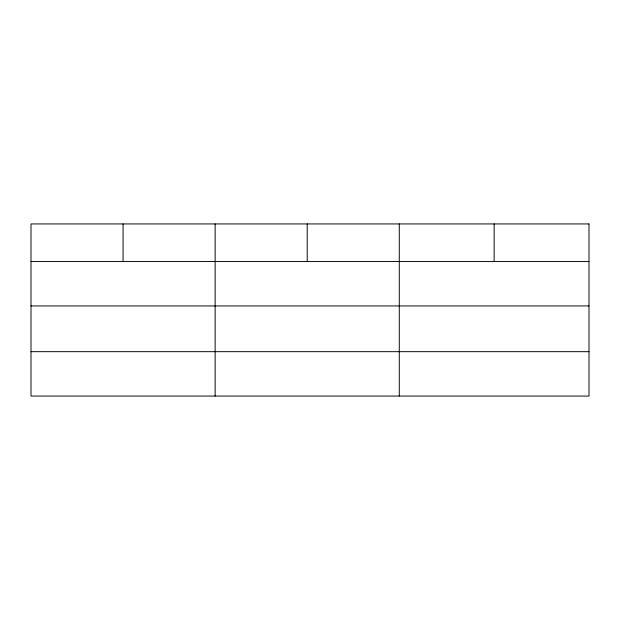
<?xml version="1.0" encoding="UTF-8"?>
<svg xmlns="http://www.w3.org/2000/svg" width="620" height="620" viewBox="0 0 620 620"><rect width="100%" height="100%" fill="white"/><g stroke="black" fill="none" stroke-linecap="round" stroke-linejoin="round"><path stroke-width="0.93" d="M31 261.547L589 261.547M31 305.939L589 305.939M31 351.672L589 351.672M494.14 223.936L494.14 261.547M399.28 223.936L399.28 396.064M307.21 223.936L307.21 261.547M215.14 223.936L215.14 396.064M123.07 223.936L123.07 261.547M589 223.936L31 223.936L31 396.064L589 396.064L589 223.936"/></g></svg>
